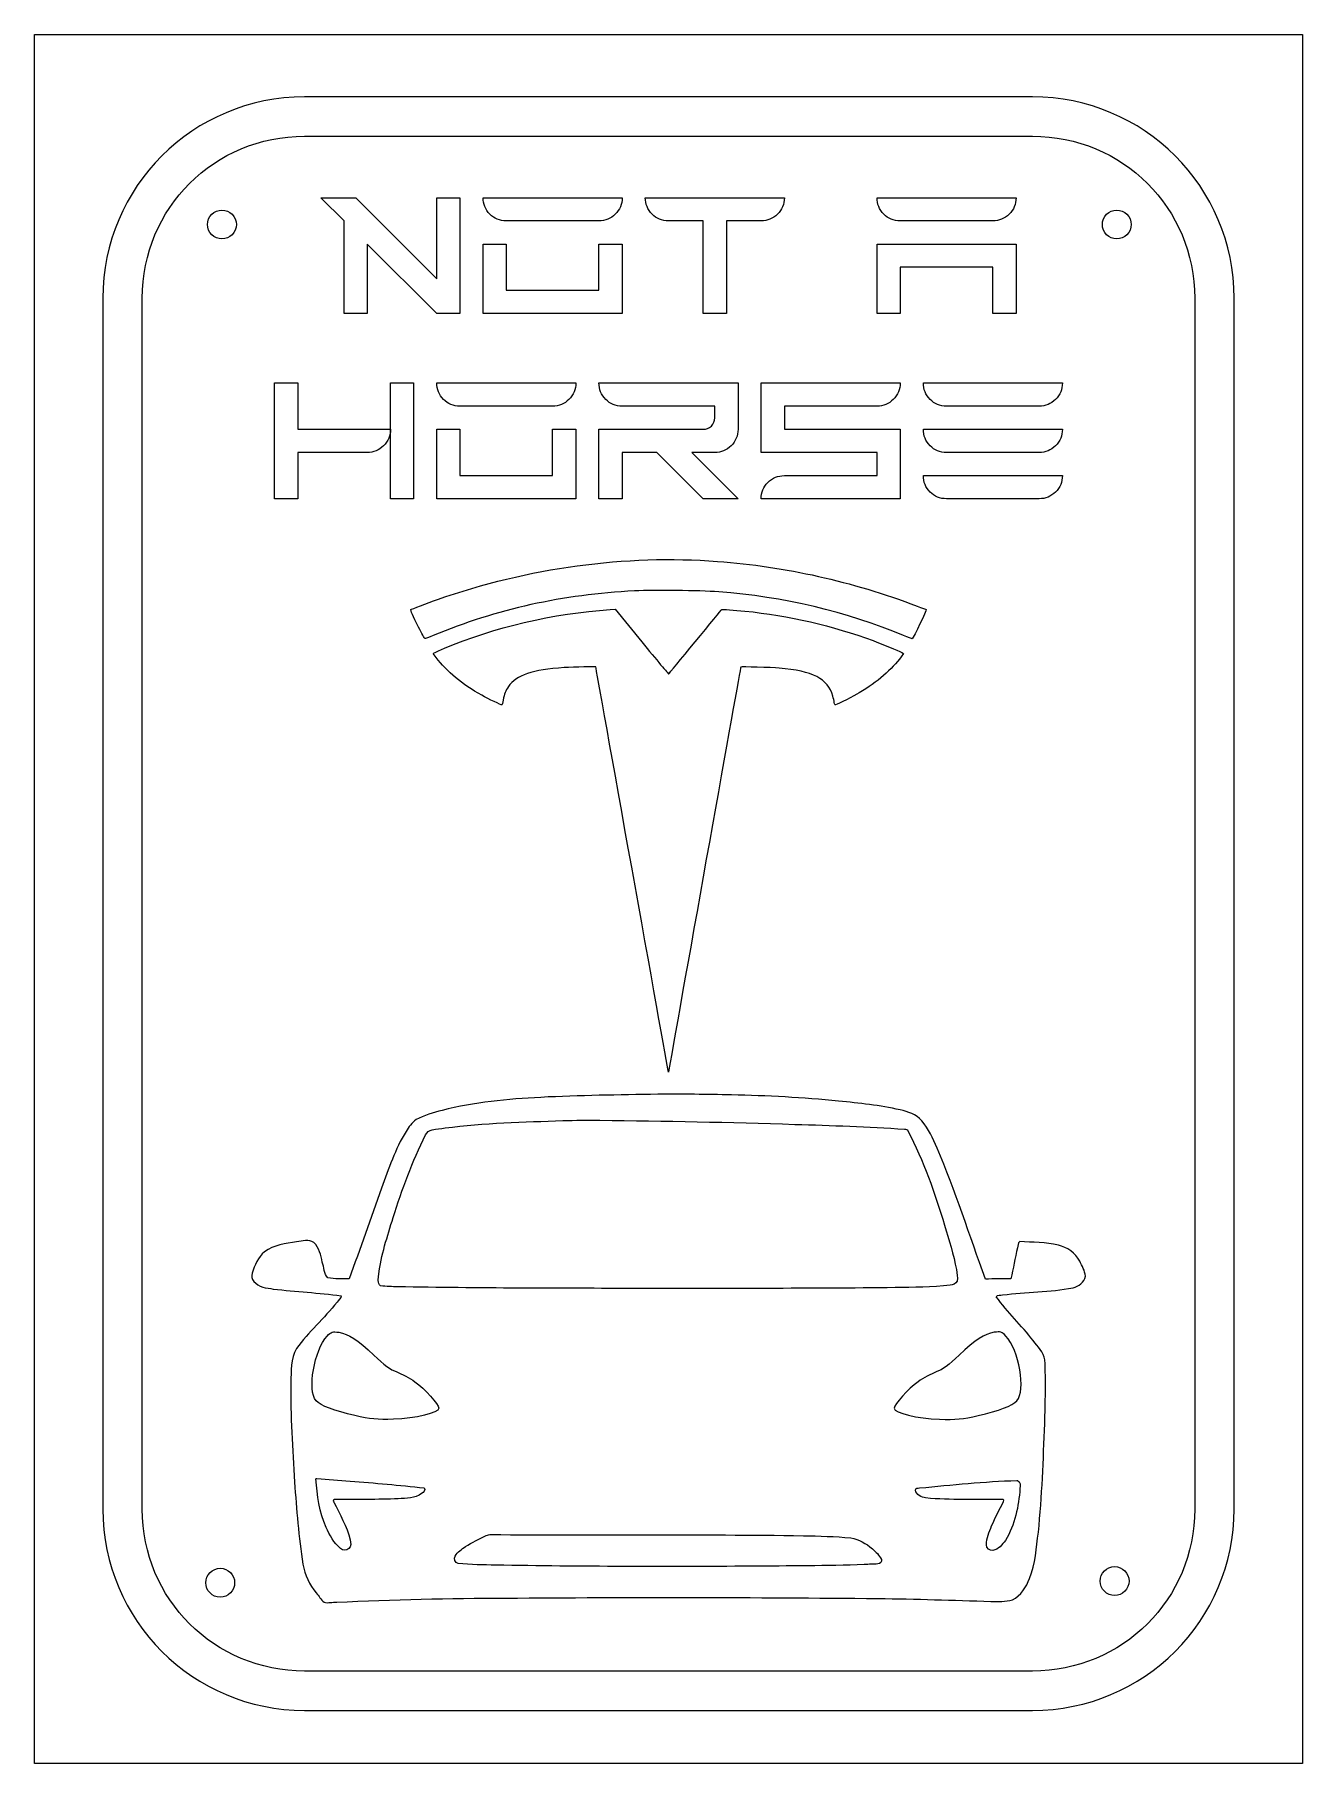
# Model space of a CAD drawing. Extents: x 0 to 220, y 0 to 300.
import ezdxf

# ---------------------------------------------------------------- set-up
doc = ezdxf.new("R2010")
doc.units = 0
doc.layers.add('Ebene_1', color=7, linetype='CONTINUOUS')

msp = doc.modelspace()

# ---------------------------------------------------------------- linework, layer by layer
at = {"layer": 'Ebene_1', "color": 7}
for points in [[(0, 299.59998), (219.6, 299.59998), (219.6, 0), (0, 0)], [(46.760752, 281.988884)], [(53.613325, 251.266762), (53.613325, 267.320096), (49.599992, 271.333431), (55.619992, 271.333431), (69.66666, 257.286763), (69.66666, 271.333431), (73.679994, 271.333431), (73.679994, 251.266762), (69.66666, 251.266762), (57.62666, 263.306763), (57.62666, 251.266762)], [(34.945832, 266.686897)], [(189.945828, 266.686897)], [(77.693328, 251.266762), (77.693328, 263.306763), (81.706662, 263.306763), (81.706662, 255.280096), (97.759996, 255.280096), (97.759996, 263.306763), (101.773332, 263.306763), (101.773332, 251.266762)], [(145.919993, 251.266762), (145.919993, 263.306763), (170.000005, 263.306763), (170.000005, 251.266762), (165.986664, 251.266762), (165.986664, 259.293429), (149.933334, 259.293429), (149.933334, 251.266762)], [(61.639993, 219.160092), (61.639993, 239.226761), (65.653327, 239.226761), (65.653327, 219.160092)], [(69.666661, 219.160092), (69.666661, 231.200094), (73.679994, 231.200094), (73.679994, 223.173426), (89.733329, 223.173426), (89.733329, 231.200094), (93.746663, 231.200094), (93.746663, 219.160092)], [(150.53295, 195.4517)], [(107.963309, 115.956831)], [(97.902246, 111.450794)], [(55.47769, 60.271945)], [(163.437474, 60.271945)], [(48.899052, 49.394843)], [(170.237148, 49.012584)], [(79.076594, 39.647735)], [(34.654172, 31.308918)], [(189.567848, 31.600598)]]:
    msp.add_lwpolyline(points, close=True, dxfattribs=at)
for points in [[(172.839248, 288.808934), (46.760752, 288.808934)], [(46.760752, 281.988884), (172.839248, 281.988884)], [(77.693328, 271.333431), (101.773332, 271.333431)], [(105.786662, 271.333431), (129.866663, 271.333431)], [(145.919993, 271.333431), (170.000005, 271.333431)], [(97.759996, 267.320096), (81.706662, 267.320096)], [(115.820003, 251.266762), (115.820003, 267.320096), (109.800002, 267.320096)], [(125.853333, 267.320096), (119.833332, 267.320096), (119.833332, 251.266762), (115.820003, 251.266762)], [(165.986664, 267.320096), (149.933334, 267.320096)], [(11.825532, 253.920884), (11.825532, 44.074958)], [(18.654802, 44.074958), (18.654802, 253.920884)], [(200.945198, 253.920884), (200.945198, 44.074958)], [(207.774468, 44.074958), (207.774468, 253.920884)], [(41.573325, 219.160092), (41.573325, 239.226761), (45.586658, 239.226761), (45.586658, 231.200094), (61.639993, 231.200094)], [(69.666661, 239.226761), (93.746663, 239.226761)], [(97.759997, 239.226761), (121.840003, 239.226761), (121.840003, 231.200094)], [(129.866663, 223.173426), (145.920004, 223.173426), (145.920004, 227.18676), (125.853333, 227.18676), (125.853333, 239.226761), (149.933334, 239.226761)], [(153.946674, 239.226761), (178.026675, 239.226761)], [(89.733329, 235.213427), (73.679994, 235.213427)], [(117.826662, 233.206761), (117.826662, 235.213427), (101.773332, 235.213427)], [(145.920004, 235.213427), (129.866663, 235.213427), (129.866663, 231.200094), (149.933334, 231.200094), (149.933334, 219.160092), (125.853333, 219.160092)], [(174.013335, 235.213427), (157.960004, 235.213427)], [(97.759997, 219.160092), (97.759997, 231.200094), (115.820003, 231.200094)], [(153.946674, 231.200094), (178.026675, 231.200094)], [(57.62666, 227.18676), (45.586658, 227.18676), (45.586658, 219.160092), (41.573325, 219.160092)], [(117.826662, 227.18676), (113.813332, 227.18676), (121.840003, 219.160092), (115.820003, 219.160092), (107.793332, 227.18676), (101.773332, 227.18676), (101.773332, 219.160092), (97.759997, 219.160092)], [(174.013335, 227.18676), (157.960004, 227.18676)], [(153.946674, 223.173426), (178.026675, 223.173426)], [(174.013335, 219.160092), (157.960004, 219.160092)], [(99.675278, 199.947), (100.53658, 200), (105.15963, 194.36665)], [(150.21092, 192.51842), (150.53252, 192.35435), (150.11768, 191.78399)], [(109.86099, 120.17234), (109.79599, 119.80321), (109.74158, 120.09036)], [(172.839248, 16.006948), (46.760752, 16.006948)], [(46.760752, 9.186888), (172.839248, 9.186888)]]:
    msp.add_lwpolyline(points, dxfattribs=at)
for points in [[(46.760752, 288.808934), (27.466182, 288.808934), (11.825532, 273.189394), (11.825532, 253.920884)], [(207.774468, 253.920884), (207.774468, 273.189394), (192.133818, 288.808934), (172.839248, 288.808934)], [(18.654802, 253.920884), (18.654802, 269.529054), (31.131462, 281.988884), (46.760752, 281.988884)], [(172.839248, 281.988884), (188.468528, 281.988884), (200.945198, 269.529054), (200.945198, 253.920884)], [(78.853432, 268.480201), (78.08003, 269.274507), (77.693328, 270.225583), (77.693328, 271.333431)], [(101.773332, 271.333431), (101.773332, 270.204681), (101.376178, 269.253604), (100.581872, 268.480201)], [(106.946766, 268.480201), (106.173363, 269.274507), (105.786662, 270.225583), (105.786662, 271.333431)], [(129.866663, 271.333431), (129.866663, 270.204681), (129.469513, 269.253604), (128.675214, 268.480201)], [(147.080097, 268.480201), (146.306694, 269.274507), (145.919993, 270.225583), (145.919993, 271.333431)], [(170.000005, 271.333431), (170.000005, 270.204681), (169.602852, 269.253604), (168.808545, 268.480201)], [(29.945832, 266.686897), (29.945832, 267.349938), (30.209224, 267.985823), (30.678065, 268.454664)], [(30.678065, 264.91913), (30.209224, 265.387971), (29.945832, 266.023856), (29.945832, 266.686897)], [(30.678065, 268.454664), (31.146906, 268.923505), (31.782791, 269.186897), (32.445832, 269.186897)], [(32.445832, 269.186897), (33.108873, 269.186897), (33.744758, 268.923505), (34.213599, 268.454664)], [(34.213599, 268.454664), (34.68244, 267.985823), (34.945832, 267.349938), (34.945832, 266.686897)], [(34.945832, 266.686897), (34.945832, 266.023856), (34.68244, 265.387971), (34.213599, 264.91913)], [(81.706662, 267.320096), (80.577912, 267.320096), (79.626836, 267.706798), (78.853432, 268.480201)], [(100.581872, 268.480201), (99.787565, 267.706798), (98.84694, 267.320096), (97.759996, 267.320096)], [(109.800002, 267.320096), (108.671247, 267.320096), (107.720168, 267.706798), (106.946766, 268.480201)], [(128.675214, 268.480201), (127.880907, 267.706798), (126.94028, 267.320096), (125.853333, 267.320096)], [(149.933334, 267.320096), (148.804586, 267.320096), (147.853507, 267.706798), (147.080097, 268.480201)], [(168.808545, 268.480201), (168.014238, 267.706798), (167.073611, 267.320096), (165.986664, 267.320096)], [(184.945828, 266.686897), (184.945828, 267.349938), (185.20922, 267.985823), (185.678061, 268.454664)], [(185.678061, 264.91913), (185.20922, 265.387971), (184.945828, 266.023856), (184.945828, 266.686897)], [(185.678061, 268.454664), (186.146902, 268.923505), (186.782787, 269.186897), (187.445828, 269.186897)], [(187.445828, 269.186897), (188.108869, 269.186897), (188.744754, 268.923505), (189.213595, 268.454664)], [(189.213595, 268.454664), (189.682436, 267.985823), (189.945828, 267.349938), (189.945828, 266.686897)], [(189.945828, 266.686897), (189.945828, 266.023856), (189.682436, 265.387971), (189.213595, 264.91913)], [(32.445832, 264.186897), (31.782791, 264.186897), (31.146906, 264.450289), (30.678065, 264.91913)], [(34.213599, 264.91913), (33.744758, 264.450289), (33.108873, 264.186897), (32.445832, 264.186897)], [(187.445828, 264.186897), (186.782787, 264.186897), (186.146902, 264.450289), (185.678061, 264.91913)], [(189.213595, 264.91913), (188.744754, 264.450289), (188.108869, 264.186897), (187.445828, 264.186897)], [(70.826765, 236.373532), (70.053362, 237.167837), (69.666661, 238.118914), (69.666661, 239.226761)], [(93.746663, 239.226761), (93.746663, 238.098011), (93.34951, 237.146935), (92.555204, 236.373532)], [(98.920101, 236.373532), (98.146699, 237.167837), (97.759997, 238.118914), (97.759997, 239.226761)], [(149.933334, 239.226761), (149.933334, 238.098011), (149.53618, 237.146935), (148.741874, 236.373532)], [(155.106778, 236.373532), (154.333376, 237.167837), (153.946674, 238.118914), (153.946674, 239.226761)], [(178.026675, 239.226761), (178.026675, 238.098011), (177.629522, 237.146935), (176.835216, 236.373532)], [(73.679994, 235.213427), (72.551245, 235.213427), (71.600168, 235.600129), (70.826765, 236.373532)], [(92.555204, 236.373532), (91.760899, 235.600129), (90.820273, 235.213427), (89.733329, 235.213427)], [(101.773332, 235.213427), (100.644584, 235.213427), (99.693507, 235.600129), (98.920101, 236.373532)], [(148.741874, 236.373532), (147.947567, 235.600129), (147.006944, 235.213427), (145.920004, 235.213427)], [(157.960004, 235.213427), (156.831256, 235.213427), (155.880181, 235.600129), (155.106778, 236.373532)], [(176.835216, 236.373532), (176.040909, 235.600129), (175.100282, 235.213427), (174.013335, 235.213427)], [(61.639993, 231.200094), (61.639993, 230.071344), (61.24284, 229.120267), (60.448535, 228.346865)], [(115.820003, 231.200094), (116.363469, 231.200094), (116.833779, 231.388219), (117.230932, 231.764469)], [(117.230932, 231.764469), (117.628085, 232.161622), (117.826662, 232.642386), (117.826662, 233.206761)], [(121.840003, 231.200094), (121.840003, 230.071344), (121.442849, 229.120267), (120.648543, 228.346865)], [(155.106778, 228.346865), (154.333376, 229.14117), (153.946674, 230.092246), (153.946674, 231.200094)], [(178.026675, 231.200094), (178.026675, 230.071344), (177.629522, 229.120267), (176.835216, 228.346865)], [(60.448535, 228.346865), (59.654229, 227.573461), (58.713604, 227.18676), (57.62666, 227.18676)], [(120.648543, 228.346865), (119.854236, 227.573461), (118.913609, 227.18676), (117.826662, 227.18676)], [(157.960004, 227.18676), (156.831256, 227.18676), (155.880181, 227.573461), (155.106778, 228.346865)], [(176.835216, 228.346865), (176.040909, 227.573461), (175.100282, 227.18676), (174.013335, 227.18676)], [(125.853333, 219.160092), (125.853333, 220.26794), (126.240034, 221.208565), (127.013437, 221.981968)], [(127.013437, 221.981968), (127.807743, 222.776274), (128.758819, 223.173426), (129.866663, 223.173426)], [(155.106778, 220.320197), (154.333376, 221.114502), (153.946674, 222.065579), (153.946674, 223.173426)], [(178.026675, 223.173426), (178.026675, 222.044676), (177.629522, 221.0936), (176.835216, 220.320197)], [(157.960004, 219.160092), (156.831256, 219.160092), (155.880181, 219.546794), (155.106778, 220.320197)], [(176.835216, 220.320197), (176.040909, 219.546794), (175.100282, 219.160092), (174.013335, 219.160092)], [(69.775888, 201.69128), (85.535448, 207.229918), (102.36623, 209.525128), (118.29574, 208.307929)], [(118.29574, 208.307929), (130.21007, 207.397518), (141.43874, 204.88433), (152.86877, 200.5698)], [(65.155598, 199.9458), (65.226798, 200.017), (68.094808, 201.10047), (69.775888, 201.69128)], [(103.93228, 203.18482), (91.494658, 202.57157), (80.051798, 200.03685), (69.054558, 195.45903)], [(118.50082, 203.01823), (114.93314, 203.27702), (107.5213, 203.36177), (103.93228, 203.18482)], [(150.53295, 195.4517), (140.73598, 199.58353), (129.60546, 202.21275), (118.50082, 203.01823)], [(66.518058, 196.8814), (65.541228, 198.85235), (65.086008, 199.87621), (65.155598, 199.9458)], [(71.006318, 193.24019), (79.276918, 196.83825), (90.027428, 199.35323), (99.675278, 199.947)], [(114.43115, 194.38365), (116.91906, 197.41545), (118.99262, 199.91952), (119.03905, 199.94823)], [(119.03905, 199.94823), (119.13595, 200.00803), (121.20504, 199.87463), (123.01239, 199.69197)], [(123.01239, 199.69197), (130.63424, 198.92153), (138.28922, 197.15783), (145.24211, 194.57027)], [(154.44854, 199.95325), (154.54194, 199.85985), (152.25651, 195.0888), (152.02494, 194.89385)], [(152.86877, 200.5698), (153.71977, 200.24859), (154.43066, 199.97113), (154.44854, 199.95325)], [(67.572168, 194.92582), (67.514568, 194.94802), (67.040168, 195.82795), (66.518058, 196.8814)], [(69.054558, 195.45903), (68.296888, 195.14365), (67.629828, 194.90369), (67.572168, 194.92582)], [(152.02494, 194.89385), (151.99394, 194.86765), (151.32246, 195.11872), (150.53295, 195.4517)], [(69.078648, 192.35007), (69.078648, 192.38557), (69.217098, 192.47188), (69.386258, 192.5419)], [(69.564728, 191.64045), (69.297378, 191.99525), (69.078648, 192.31458), (69.078648, 192.35007)], [(69.386258, 192.5419), (69.555428, 192.612), (70.284478, 192.92615), (71.006318, 193.24019)], [(105.15963, 194.36665), (107.7023, 191.2683), (109.8108, 188.76434), (109.84518, 188.80226)], [(109.84518, 188.80226), (109.87958, 188.84016), (111.94326, 191.35183), (114.43115, 194.38365)], [(150.11768, 191.78399), (148.50552, 189.56747), (145.97815, 187.38927), (142.84825, 185.51884)], [(145.24211, 194.57027), (146.88302, 193.95957), (149.52253, 192.86962), (150.21092, 192.51842)], [(77.466758, 185.09773), (74.059468, 187.01063), (71.384468, 189.22549), (69.564728, 191.64045)], [(91.718528, 189.88987), (86.247458, 189.5636), (83.433558, 188.60552), (82.073508, 186.60595)], [(97.214428, 190.02888), (97.214428, 190.09208), (93.556948, 189.99968), (91.718528, 189.88987)], [(109.74158, 120.09036), (109.59766, 120.84935), (97.214428, 189.9844), (97.214428, 190.02888)], [(122.30709, 189.99142), (122.27299, 189.95412), (112.02399, 132.46026), (109.86099, 120.17234)], [(128.95946, 189.81723), (127.6829, 189.92561), (122.3738, 190.06458), (122.30709, 189.99142)], [(138.25516, 184.97269), (137.38707, 187.983), (134.82221, 189.31972), (128.95946, 189.81723)], [(82.073508, 186.60595), (81.572068, 185.86871), (81.362728, 185.34305), (81.143878, 184.27184)], [(80.946188, 183.44444), (80.879588, 183.37784), (78.605938, 184.45817), (77.466758, 185.09773)], [(81.143878, 184.27184), (81.054978, 183.83658), (80.966008, 183.46425), (80.946188, 183.44444)], [(138.51428, 183.84404), (138.48198, 184.08252), (138.36539, 184.59041), (138.25516, 184.97269)], [(138.74945, 183.46159), (138.58913, 183.41499), (138.56764, 183.45039), (138.51428, 183.84404)], [(142.84825, 185.51884), (141.98745, 185.00443), (139.13798, 183.57423), (138.74945, 183.46159)], [(87.662592, 115.429755), (81.931433, 115.120651), (76.173855, 114.599154), (70.598793, 113.176774)], [(107.96329, 115.956793), (101.195026, 115.853503), (94.424143, 115.767403), (87.662592, 115.429755)], [(120.68565, 115.839264), (116.445894, 115.946033), (112.204341, 115.992477), (107.963309, 115.956831)], [(139.273643, 114.781197), (133.096487, 115.405445), (126.891541, 115.707296), (120.68565, 115.839264)], [(149.907016, 113.255196), (146.414569, 114.07395), (142.833129, 114.398938), (139.273643, 114.781197)], [(66.065119, 111.560325), (65.31625, 111.047696), (64.834191, 110.248336), (64.336918, 109.509395)], [(70.598793, 113.176774), (69.05514, 112.743079), (67.488047, 112.312626), (66.065119, 111.560325)], [(71.112651, 110.126183), (77.870089, 110.989868), (84.708265, 111.155704), (91.516364, 111.402005)], [(91.516364, 111.402005), (93.644298, 111.461479), (95.773651, 111.465639), (97.902246, 111.450794)], [(97.902246, 111.450757), (109.163432, 111.323413), (120.424816, 111.140311), (131.68014, 110.7442)], [(153.682545, 111.374651), (152.699676, 112.437086), (151.306032, 112.998041), (149.907016, 113.255196)], [(156.318021, 106.646926), (155.573331, 108.287761), (154.858217, 109.987577), (153.682545, 111.374651)], [(64.336918, 109.509395), (62.443692, 106.468759), (61.317453, 103.042528), (60.109841, 99.691844)], [(62.103056, 94.584734), (63.663965, 99.472084), (65.390124, 104.331815), (67.730027, 108.90852)], [(67.730027, 108.90852), (67.939462, 109.374619), (68.355363, 109.728928), (68.865855, 109.809884)], [(68.865855, 109.809884), (69.598149, 109.958153), (70.366184, 109.990707), (71.112651, 110.126183)], [(131.68014, 110.7442), (138.018623, 110.559226), (144.358779, 110.344742), (150.685811, 109.920379)], [(150.685811, 109.920379), (150.927725, 109.937115), (151.190998, 109.885583), (151.245017, 109.60929)], [(151.245017, 109.60929), (154.030708, 104.442546), (155.92921, 98.861659), (157.619514, 93.257938)], [(164.689563, 83.936243), (161.935688, 91.519137), (159.4926, 99.223447), (156.318021, 106.646926)], [(60.109841, 99.691844), (58.259666, 94.436173), (56.404848, 89.181816), (54.465112, 83.958368)], [(59.599453, 84.713931), (60.003904, 88.098465), (61.117218, 91.338257), (62.103056, 94.584734)], [(157.619514, 93.257938), (158.382349, 90.716373), (159.179497, 88.176018), (159.684987, 85.567925)], [(45.390503, 90.403317), (43.481099, 90.077119), (41.434547, 89.848698), (39.833415, 88.658314)], [(48.394839, 90.263284), (47.490884, 90.850222), (46.37756, 90.518804), (45.390503, 90.403317)], [(49.831581, 86.867555), (49.543194, 88.056408), (49.317695, 89.381322), (48.394839, 90.263284)], [(170.639755, 90.436742), (170.292925, 90.199414), (170.369834, 89.70944), (170.228648, 89.356606)], [(177.324765, 89.782984), (175.148051, 90.381617), (172.870194, 90.264561), (170.639755, 90.436742)], [(39.833415, 88.658314), (38.704367, 87.721369), (38.113978, 86.313362), (37.676075, 84.950484)], [(170.228648, 89.356606), (169.841226, 87.566567), (169.496543, 85.767677), (169.121735, 83.975009)], [(181.035932, 87.06259), (180.275054, 88.45875), (178.877873, 89.462439), (177.324765, 89.782984)], [(182.002074, 84.443576), (181.950732, 85.393361), (181.401729, 86.21167), (181.035932, 87.06259)], [(37.676075, 84.950484), (37.512215, 84.464302), (37.604971, 83.915214), (37.964405, 83.539753)], [(50.791956, 84.150424), (50.077324, 84.873045), (50.15465, 85.966607), (49.831581, 86.867555)], [(54.465112, 83.958368), (53.24188, 84.037792), (51.99848, 83.87658), (50.791956, 84.150424)], [(59.912991, 82.754292), (59.321695, 83.232437), (59.55646, 84.063766), (59.599453, 84.713931)], [(159.684987, 85.567925), (159.778027, 84.915547), (159.919128, 84.234188), (159.78092, 83.581631)], [(169.121735, 83.975009), (167.644259, 83.977846), (166.166736, 83.967445), (164.689563, 83.936243)], [(179.865508, 82.405609), (180.83426, 82.683359), (181.850761, 83.378701), (182.002074, 84.443576)], [(37.964405, 83.539753), (38.776322, 82.532972), (40.14978, 82.364592), (41.350669, 82.214423)], [(41.350669, 82.214423), (45.261561, 81.748882), (49.200818, 81.558708), (53.107766, 81.055289)], [(53.107766, 81.055289), (53.156461, 80.543227), (52.577958, 80.318664), (52.385278, 79.905798)], [(62.945154, 82.58457), (61.933239, 82.614448), (60.92085, 82.655201), (59.912991, 82.754292)], [(104.753849, 82.324332), (90.817362, 82.33095), (76.87993, 82.350617), (62.945154, 82.58457)], [(149.065145, 82.454039), (134.295438, 82.273065), (119.524303, 82.334742), (104.753849, 82.324332)], [(158.593042, 82.872881), (155.435293, 82.457424), (152.242428, 82.525852), (149.065145, 82.454039)], [(159.78092, 83.581631), (159.612068, 83.088925), (159.082032, 82.861005), (158.593042, 82.872881)], [(166.569551, 80.865095), (166.748067, 81.315555), (167.314931, 81.091786), (167.6781, 81.208616)], [(167.6781, 81.208616), (171.736219, 81.647966), (175.840027, 81.688519), (179.865508, 82.405609)], [(52.385278, 79.905798), (50.161873, 77.128087), (47.439844, 74.779182), (45.34472, 71.895751)], [(172.977956, 73.281028), (170.903349, 75.860982), (168.52919, 78.191259), (166.569551, 80.865095)], [(48.759066, 62.855048), (47.199197, 64.578673), (48.417257, 71.692481), (50.678104, 74.062792)], [(50.678104, 74.062792), (51.384387, 74.803265), (51.628759, 74.882009), (52.691525, 74.711473)], [(52.691525, 74.711473), (54.413099, 74.435218), (55.956213, 73.425827), (58.763161, 70.739879)], [(166.223638, 74.711473), (164.502065, 74.435218), (162.95895, 73.425827), (160.152003, 70.739879)], [(168.237059, 74.062792), (167.530777, 74.803265), (167.286404, 74.882009), (166.223638, 74.711473)], [(170.156097, 62.855048), (171.715966, 64.578673), (170.497906, 71.692481), (168.237059, 74.062792)], [(174.999205, 69.925711), (174.78076, 71.263929), (173.745073, 72.232937), (172.977956, 73.281028)], [(45.34472, 71.895751), (44.36135, 70.095349), (44.446069, 67.980264), (44.375372, 65.993195)], [(58.763161, 70.739879), (60.517828, 69.060835), (61.649731, 68.236796), (62.739814, 67.844808)], [(160.152003, 70.739879), (158.397336, 69.060835), (157.265432, 68.236796), (156.17535, 67.844808)], [(174.964694, 58.886214), (175.07759, 62.564193), (175.169467, 66.248763), (174.999205, 69.925711)], [(44.375372, 65.993195), (44.329987, 60.242161), (44.67676, 54.497424), (45.03348, 48.7601)], [(62.739814, 67.844808), (63.577912, 67.543439), (64.98123, 66.782306), (65.858313, 66.153397)], [(65.858313, 66.153397), (67.59459, 64.908417), (70.012811, 62.224805), (70.012811, 61.542964)], [(153.05685, 66.153397), (151.320564, 64.908417), (148.902353, 62.224805), (148.902353, 61.542964)], [(156.17535, 67.844808), (155.337251, 67.543439), (153.933933, 66.782306), (153.05685, 66.153397)], [(55.47769, 60.271945), (51.87905, 61.091701), (49.541559, 61.990399), (48.759066, 62.855048)], [(62.182821, 59.640435), (59.321524, 59.552028), (58.156083, 59.661899), (55.47769, 60.271945)], [(70.012811, 61.542964), (70.012811, 60.736106), (65.987227, 59.757974), (62.182821, 59.640435)], [(148.902353, 61.542964), (148.902353, 60.736106), (152.927937, 59.757974), (156.732333, 59.640435)], [(156.732333, 59.640435), (159.593639, 59.552028), (160.75908, 59.661899), (163.437474, 60.271945)], [(163.437474, 60.271945), (167.036113, 61.091701), (169.373605, 61.990399), (170.156097, 62.855048)], [(173.860173, 40.049793), (174.50753, 46.308927), (174.713135, 52.601986), (174.964694, 58.886214)], [(45.03348, 48.7601), (45.362855, 43.995622), (45.736614, 39.226265), (46.468898, 34.504383)], [(48.734691, 49.315419), (48.755587, 49.381984), (48.835153, 49.413631), (48.899052, 49.394843)], [(50.480177, 40.903937), (49.311766, 43.548027), (48.933129, 46.457403), (48.734691, 49.315419)], [(48.899052, 49.394815), (50.80855, 49.186325), (52.728562, 49.08643), (54.642324, 48.921473)], [(54.642324, 48.921473), (58.917594, 48.589687), (63.193762, 48.247963), (67.45138, 47.7309)], [(153.304466, 47.735211), (158.902618, 48.301073), (164.508702, 48.834645), (170.133735, 49.038397)], [(170.133735, 49.038397), (170.168247, 49.029888), (170.202664, 49.021189), (170.237148, 49.012584)], [(170.237148, 49.012537), (170.775098, 48.812141), (170.782879, 48.130036), (170.670513, 47.659957)], [(52.130835, 45.745656), (51.862201, 45.877652), (51.593841, 45.494835), (51.842354, 45.301899)], [(51.842354, 45.301899), (52.848313, 43.154204), (54.08865, 41.079749), (54.649774, 38.755287)], [(62.998454, 45.864234), (59.377972, 45.709395), (55.753425, 45.767961), (52.130835, 45.745656)], [(67.042135, 46.774052), (65.894829, 45.88411), (64.369075, 45.970644), (62.998454, 45.864234)], [(67.45138, 47.7309), (67.780679, 47.382907), (67.340204, 46.958856), (67.042135, 46.774052)], [(152.567558, 47.354172), (152.532951, 47.770253), (153.036105, 47.691887), (153.304466, 47.735211)], [(154.342516, 46.002462), (153.58578, 46.113448), (152.75342, 46.557185), (152.567558, 47.354172)], [(167.393939, 45.749353), (163.043594, 45.764292), (158.680843, 45.61104), (154.342516, 46.002462)], [(165.773311, 41.175418), (166.403809, 42.616566), (167.121617, 44.02273), (167.841932, 45.416942)], [(167.841932, 45.416942), (167.965739, 45.715465), (167.617633, 45.804439), (167.393939, 45.749353)], [(170.670513, 47.659957), (170.466978, 44.53828), (169.827213, 41.34776), (168.157956, 38.658531)], [(11.825532, 44.074958), (11.825532, 24.806428), (27.466182, 9.186888), (46.760752, 9.186888)], [(46.760752, 16.006948), (31.131462, 16.006948), (18.654802, 28.466778), (18.654802, 44.074958)], [(172.839248, 9.186888), (192.133818, 9.186888), (207.774468, 24.806438), (207.774468, 44.074958)], [(200.945198, 44.074958), (200.945198, 28.466778), (188.468528, 16.006948), (172.839248, 16.006948)], [(52.983108, 37.259695), (51.782682, 38.172755), (51.130314, 39.585188), (50.480177, 40.903937)], [(74.623593, 37.571058), (75.768166, 38.306964), (77.010091, 38.87727), (78.217268, 39.497339)], [(78.217268, 39.497339), (78.490328, 39.602141), (78.783395, 39.661312), (79.076594, 39.647735)], [(79.076594, 39.647735), (97.107822, 39.597621), (115.140202, 39.716002), (133.17038, 39.468424)], [(133.17038, 39.468424), (135.910705, 39.401008), (138.657706, 39.354129), (141.385579, 39.069023)], [(141.385579, 39.069023), (142.778014, 38.853054), (144.044286, 38.11278), (145.108584, 37.213733)], [(164.89236, 37.874762), (164.822391, 39.03782), (165.356209, 40.121256), (165.773311, 41.175418)], [(172.348516, 32.052709), (173.341512, 34.6025), (173.516066, 37.36168), (173.860173, 40.049793)], [(54.439299, 37.221212), (54.039435, 36.846243), (53.350796, 36.833053), (52.983108, 37.259695)], [(54.649774, 38.755287), (54.742247, 38.247017), (54.922437, 37.593391), (54.439299, 37.221212)], [(72.874041, 35.929675), (73.262975, 36.646235), (73.978883, 37.105677), (74.623593, 37.571058)], [(145.108584, 37.213733), (145.709525, 36.669268), (146.301323, 36.074473), (146.698625, 35.365146)], [(165.995737, 36.894786), (165.431672, 36.82217), (164.845708, 37.282359), (164.89236, 37.874762)], [(168.157956, 38.658531), (167.641196, 37.882147), (166.94885, 37.090729), (165.995737, 36.894786)], [(29.654172, 31.308918), (29.654172, 31.971959), (29.917564, 32.607844), (30.386405, 33.076685)], [(30.386405, 33.076685), (30.855246, 33.545526), (31.491131, 33.808918), (32.154172, 33.808918)], [(32.154172, 33.808918), (32.817213, 33.808918), (33.453098, 33.545526), (33.921939, 33.076685)], [(33.921939, 33.076685), (34.39078, 32.607844), (34.654172, 31.971959), (34.654172, 31.308918)], [(46.468898, 34.504383), (46.804259, 32.692681), (47.583754, 30.962683), (48.76993, 29.547953)], [(73.381252, 34.639376), (72.832457, 34.768223), (72.56281, 35.459756), (72.874041, 35.929675)], [(79.915005, 34.351311), (77.736126, 34.407475), (75.551621, 34.434707), (73.381252, 34.639376)], [(124.064407, 34.170242), (109.347914, 34.097247), (94.629966, 34.108593), (79.915005, 34.351311)], [(143.718995, 34.459092), (137.170586, 34.212583), (130.616248, 34.227068), (124.064407, 34.170242)], [(146.060884, 34.593972), (145.286353, 34.478787), (144.498188, 34.528919), (143.718995, 34.459092)], [(146.698625, 35.365146), (146.827321, 34.958823), (146.461013, 34.586682), (146.060884, 34.593972)], [(184.567848, 31.600598), (184.567854, 32.981306), (185.68714, 34.100588), (187.067848, 34.100588)], [(187.067848, 34.100588), (188.448556, 34.100588), (189.567843, 32.981306), (189.567848, 31.600598)], [(32.154172, 28.808928), (30.773464, 28.808928), (29.654178, 29.92821), (29.654172, 31.308918)], [(34.654172, 31.308918), (34.654167, 29.92821), (33.53488, 28.808928), (32.154172, 28.808928)], [(169.36918, 28.362334), (170.875059, 29.051701), (171.74384, 30.583875), (172.348516, 32.052709)], [(185.300074, 29.832818), (184.831233, 30.301663), (184.567843, 30.937553), (184.567848, 31.600598)], [(189.567848, 31.600598), (189.567853, 30.937553), (189.304464, 30.301663), (188.835622, 29.832818)], [(48.76993, 29.547953), (49.212353, 29.001257), (49.643553, 28.417383), (50.137762, 27.930198)], [(50.137762, 27.930198), (50.859353, 27.729302), (51.602804, 27.994683), (52.335751, 27.940221)], [(52.335751, 27.940221), (62.089856, 28.40563), (71.85459, 28.626666), (81.619521, 28.651902)], [(81.619521, 28.651902), (103.117572, 28.81442), (124.616975, 28.779038), (146.114628, 28.581744)], [(146.114628, 28.581744), (152.618758, 28.505629), (159.119862, 28.281879), (165.620466, 28.068161)], [(165.620466, 28.068161), (166.870844, 28.058327), (168.160443, 27.996679), (169.36918, 28.362334)], [(187.067848, 29.100578), (186.404803, 29.100578), (185.768916, 29.363973), (185.300074, 29.832818)], [(188.835622, 29.832818), (188.366781, 29.363973), (187.730893, 29.100578), (187.067848, 29.100578)]]:
    msp.add_open_spline(points, degree=3, dxfattribs=at)

doc.saveas('drawing.dxf')
